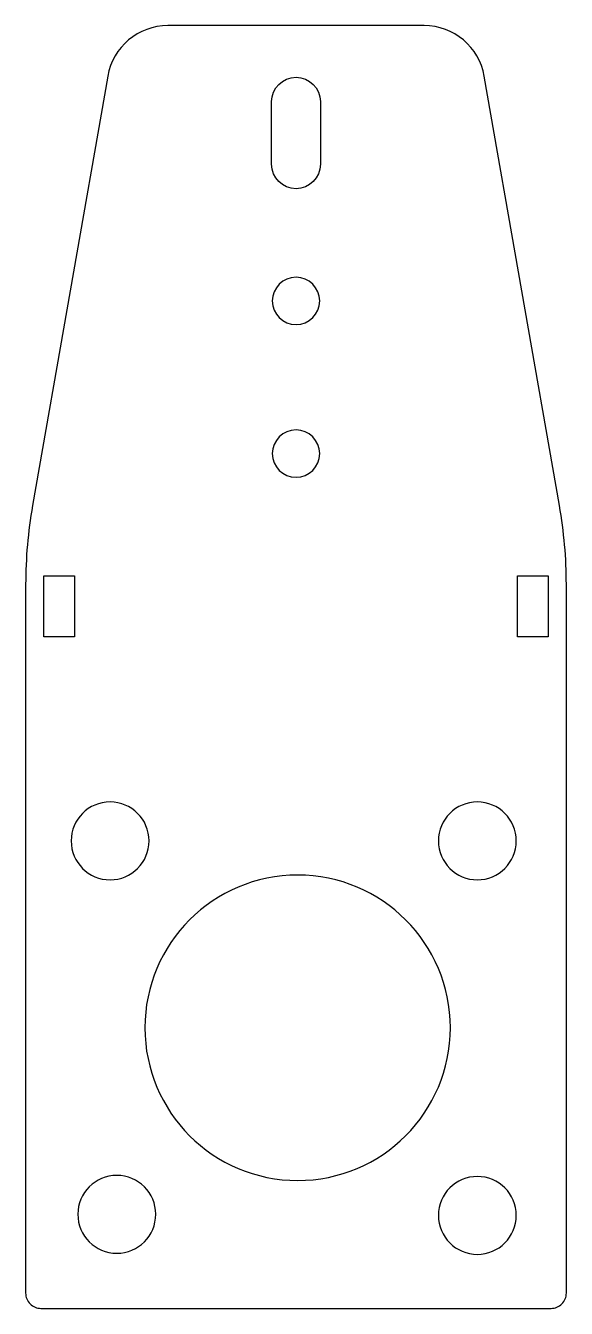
# Model space of a CAD drawing. Header units: millimetres. Extents: x -212.7 to -177.3, y -445 to -361.
import ezdxf

# ---------------------------------------------------------------- set-up
doc = ezdxf.new("R2010")
doc.units = ezdxf.units.MM
doc.layers.get('0').update_dxf_attribs({"linetype": 'CONTINUOUS'})

msp = doc.modelspace()

# ---------------------------------------------------------------- linework, layer by layer
for points in [[(-186.611, -360.974), (-203.389, -360.974, 0.364335), (-207.33, -364.284), (-212.251, -392.408, 0.043339), (-212.7, -397.579), (-212.7, -443.974, 0.414214), (-211.7, -444.974), (-178.3, -444.974, 0.414214), (-177.3, -443.974), (-177.3, -397.579, 0.043339), (-177.749, -392.408), (-182.671, -364.284, 0.364335)], [(-196.6, -370.05), (-196.6, -365.95, -1), (-193.4, -365.95), (-193.4, -370.05, -1)]]:
    msp.add_lwpolyline(points, format="xyb", close=True)
for points in [[(-209.5, -397), (-209.5, -401), (-211.5, -401), (-211.5, -397)], [(-178.5, -401), (-180.5, -401), (-180.5, -397), (-178.5, -397)]]:
    msp.add_lwpolyline(points, close=True)
at = {"extrusion": (1.72823e-18, 7.3748e-15, -1)}
for centre, radius in [((195, -379), 1.55), ((195, -389), 1.55), ((207.172, -414.361), 2.55), ((183.128, -414.361), 2.55), ((194.893, -426.6), 10), ((206.732, -438.816), 2.55), ((183.128, -438.888), 2.55)]:
    msp.add_circle(centre, radius, dxfattribs=at)

doc.saveas('drawing.dxf')
